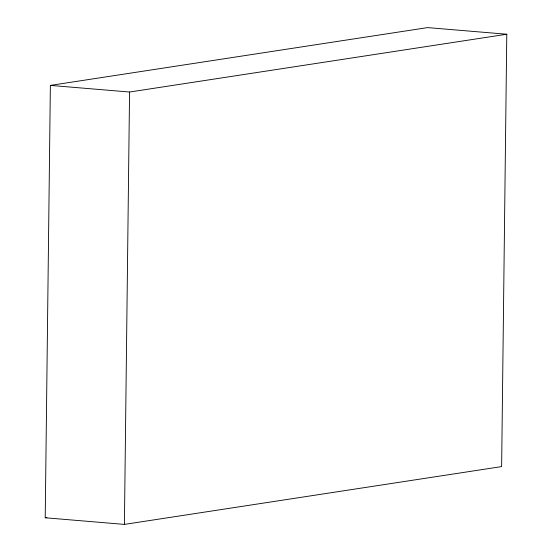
<?xml version="1.0" encoding="UTF-8"?>
<svg xmlns="http://www.w3.org/2000/svg" width="552" height="552" viewBox="0 0 552 552"><rect width="100%" height="100%" fill="white"/><g stroke="black" fill="none" stroke-linecap="round" stroke-linejoin="round"><path stroke-width="0.83" d="M45.216 517.769L50.37 85.401L427.593 27.6L506.784 34.231L501.63 466.599L124.407 524.4L45.216 517.769L46.92 517.514M124.407 524.4L129.561 92.025L506.784 34.231M50.37 85.401L129.561 92.025"/></g></svg>
